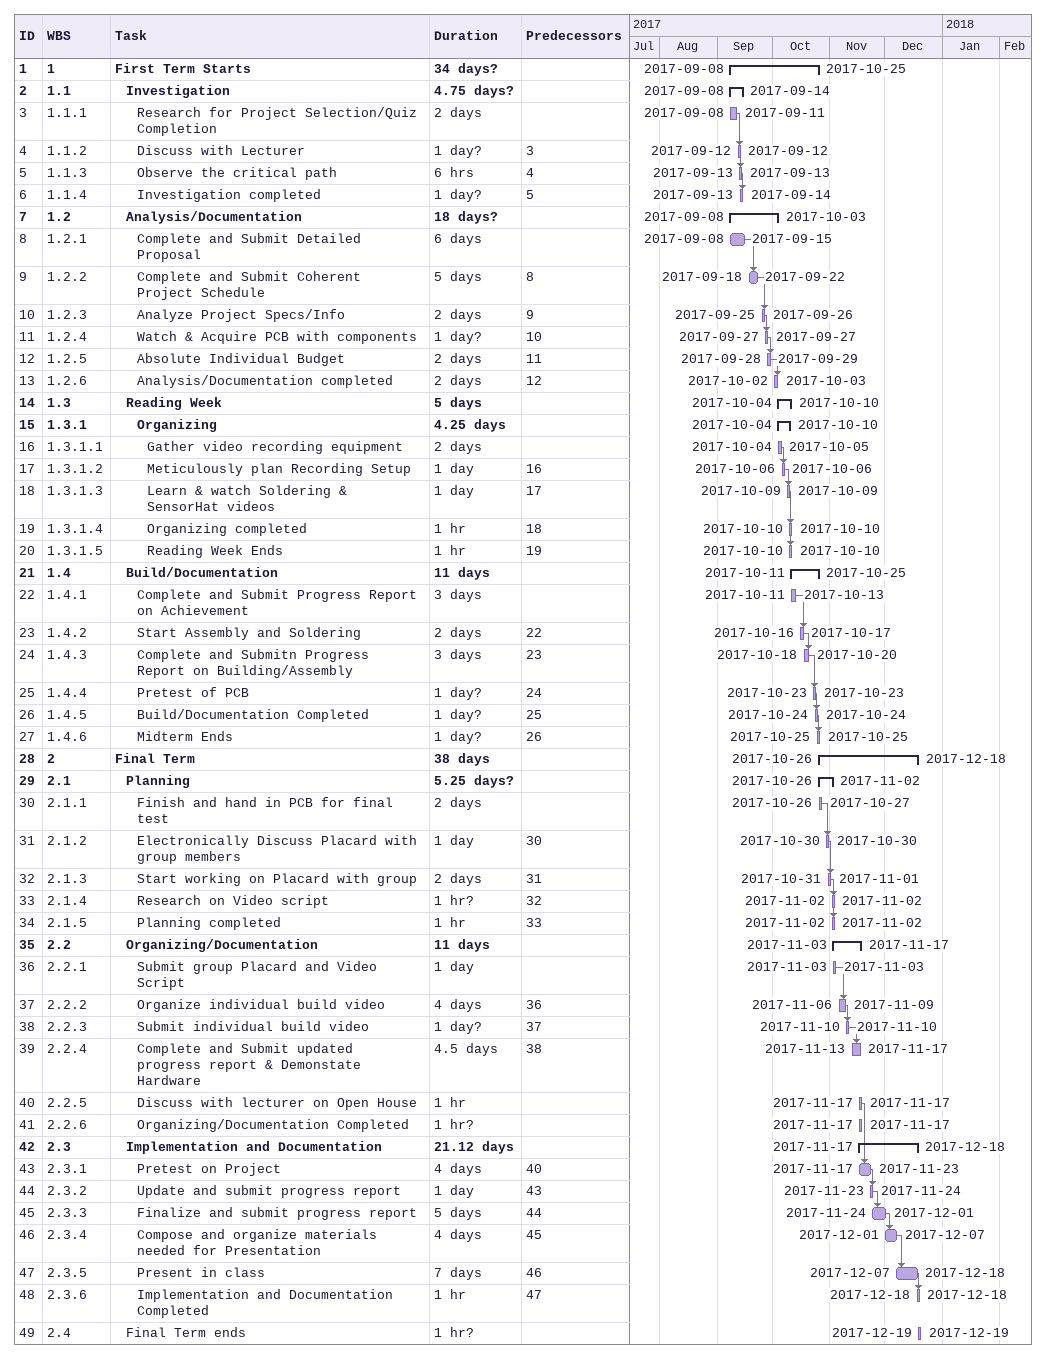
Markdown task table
| ID | WBS | Task | Duration | Start | Finish | Predecessors |
|---|---|---|---|---|---|---|
| 1 | 1 | **First Term Starts** | 34d? | 2017-09-08 | 2017-10-25 |  |
| 2 | 1.1 | **Investigation** | 4.75d? | 2017-09-08 | 2017-09-14 |  |
| 3 | 1.1.1 | Research for Project Selection/Quiz Completion | 2d | 2017-09-08 | 2017-09-11 |  |
| 4 | 1.1.2 | Discuss with Lecturer | 1d? | 2017-09-12 | 2017-09-12 | 3 |
| 5 | 1.1.3 | Observe the critical path | 6h | 2017-09-13 | 2017-09-13 | 4 |
| 6 | 1.1.4 | Investigation completed | 1d? | 2017-09-13 | 2017-09-14 | 5 |
| 7 | 1.2 | **Analysis/Documentation** | 18d? | 2017-09-08 | 2017-10-03 |  |
| 8 | 1.2.1 | Complete and Submit Detailed Proposal | 6d | 2017-09-08 | 2017-09-15 |  |
| 9 | 1.2.2 | Complete and Submit Coherent Project Schedule | 5d | 2017-09-18 | 2017-09-22 | 8 |
| 10 | 1.2.3 | Analyze Project Specs/Info | 2d | 2017-09-25 | 2017-09-26 | 9 |
| 11 | 1.2.4 | Watch & Acquire PCB with components | 1d? | 2017-09-27 | 2017-09-27 | 10 |
| 12 | 1.2.5 | Absolute Individual Budget | 2d | 2017-09-28 | 2017-09-29 | 11 |
| 13 | 1.2.6 | Analysis/Documentation completed | 2d | 2017-10-02 | 2017-10-03 | 12 |
| 14 | 1.3 | **Reading Week** | 5d | 2017-10-04 | 2017-10-10 |  |
| 15 | 1.3.1 | **Organizing** | 4.25d | 2017-10-04 | 2017-10-10 |  |
| 16 | 1.3.1.1 | Gather video recording equipment | 2d | 2017-10-04 | 2017-10-05 |  |
| 17 | 1.3.1.2 | Meticulously plan Recording Setup | 1d | 2017-10-06 | 2017-10-06 | 16 |
| 18 | 1.3.1.3 | Learn & watch Soldering & SensorHat videos | 1d | 2017-10-09 | 2017-10-09 | 17 |
| 19 | 1.3.1.4 | Organizing completed | 1h | 2017-10-10 | 2017-10-10 | 18 |
| 20 | 1.3.1.5 | Reading Week Ends | 1h | 2017-10-10 | 2017-10-10 | 19 |
| 21 | 1.4 | **Build/Documentation** | 11d | 2017-10-11 | 2017-10-25 |  |
| 22 | 1.4.1 | Complete and Submit Progress Report on Achievement | 3d | 2017-10-11 | 2017-10-13 |  |
| 23 | 1.4.2 | Start Assembly and Soldering | 2d | 2017-10-16 | 2017-10-17 | 22 |
| 24 | 1.4.3 | Complete and Submitn Progress Report on Building/Assembly | 3d | 2017-10-18 | 2017-10-20 | 23 |
| 25 | 1.4.4 | Pretest of PCB | 1d? | 2017-10-23 | 2017-10-23 | 24 |
| 26 | 1.4.5 | Build/Documentation Completed | 1d? | 2017-10-24 | 2017-10-24 | 25 |
| 27 | 1.4.6 | Midterm Ends | 1d? | 2017-10-25 | 2017-10-25 | 26 |
| 28 | 2 | **Final Term** | 38d | 2017-10-26 | 2017-12-18 |  |
| 29 | 2.1 | **Planning** | 5.25d? | 2017-10-26 | 2017-11-02 |  |
| 30 | 2.1.1 | Finish and hand in PCB for final test | 2d | 2017-10-26 | 2017-10-27 |  |
| 31 | 2.1.2 | Electronically Discuss Placard with group members | 1d | 2017-10-30 | 2017-10-30 | 30 |
| 32 | 2.1.3 | Start working on Placard with group | 2d | 2017-10-31 | 2017-11-01 | 31 |
| 33 | 2.1.4 | Research on Video script | 1h? | 2017-11-02 | 2017-11-02 | 32 |
| 34 | 2.1.5 | Planning completed | 1h | 2017-11-02 | 2017-11-02 | 33 |
| 35 | 2.2 | **Organizing/Documentation** | 11d | 2017-11-03 | 2017-11-17 |  |
| 36 | 2.2.1 | Submit group Placard and Video Script | 1d | 2017-11-03 | 2017-11-03 |  |
| 37 | 2.2.2 | Organize individual build video | 4d | 2017-11-06 | 2017-11-09 | 36 |
| 38 | 2.2.3 | Submit individual build video | 1d? | 2017-11-10 | 2017-11-10 | 37 |
| 39 | 2.2.4 | Complete and Submit updated progress report & Demonstate Hardware | 4.5d | 2017-11-13 | 2017-11-17 | 38 |
| 40 | 2.2.5 | Discuss with lecturer on Open House | 1h | 2017-11-17 | 2017-11-17 |  |
| 41 | 2.2.6 | Organizing/Documentation Completed | 1h? | 2017-11-17 | 2017-11-17 |  |
| 42 | 2.3 | **Implementation and Documentation** | 21.12d | 2017-11-17 | 2017-12-18 |  |
| 43 | 2.3.1 | Pretest on Project | 4d | 2017-11-17 | 2017-11-23 | 40 |
| 44 | 2.3.2 | Update and submit progress report | 1d | 2017-11-23 | 2017-11-24 | 43 |
| 45 | 2.3.3 | Finalize and submit progress report | 5d | 2017-11-24 | 2017-12-01 | 44 |
| 46 | 2.3.4 | Compose and organize materials needed for Presentation | 4d | 2017-12-01 | 2017-12-07 | 45 |
| 47 | 2.3.5 | Present in class | 7d | 2017-12-07 | 2017-12-18 | 46 |
| 48 | 2.3.6 | Implementation and Documentation Completed | 1h | 2017-12-18 | 2017-12-18 | 47 |
| 49 | 2.4 | Final Term ends | 1h? | 2017-12-19 | 2017-12-19 |  |
